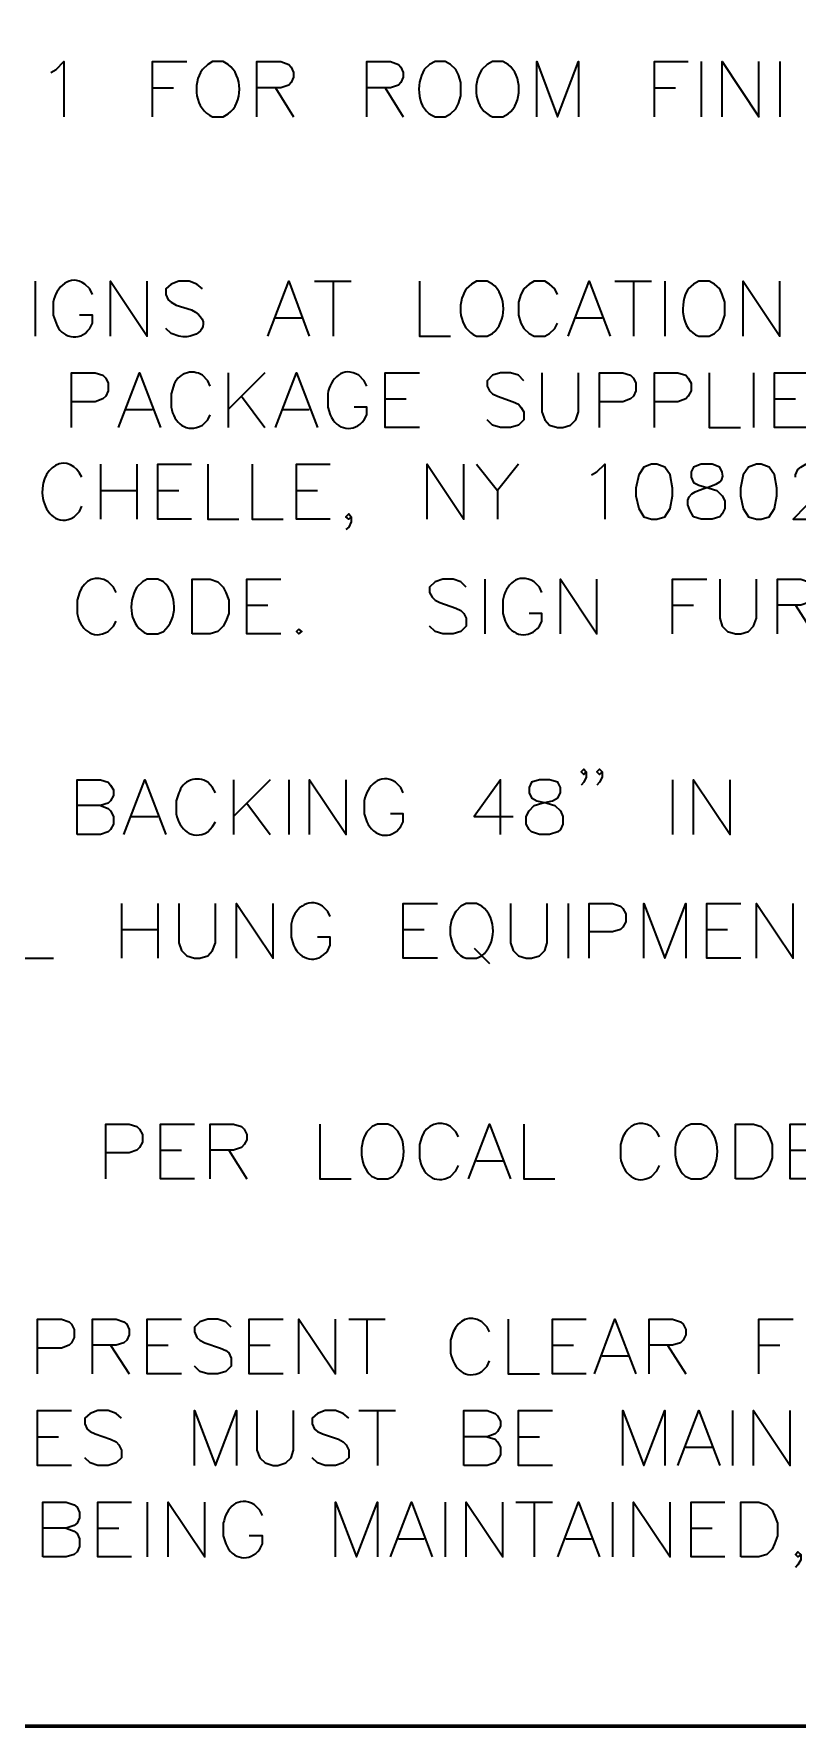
# Model space of a CAD drawing. Header units: inches. Extents: x 5 to 516, y -193 to 129.
# Drawn here: x 272.75 to 277.97, y 5.46 to 17.03 of the extents above; entities that cross this region are included whole.
import ezdxf

# ---------------------------------------------------------------- set-up
doc = ezdxf.new("R2010")
doc.units = ezdxf.units.IN
doc.header["$MEASUREMENT"] = 0
doc.layers.add('PDF2_Geometry', color=7, linetype='Continuous')

msp = doc.modelspace()

# ---------------------------------------------------------------- linework, layer by layer
at = {"layer": 'PDF2_Geometry', "lineweight": 60}
msp.add_lwpolyline([(288.1186821, 27.9634137), (161.118672, 27.9634137), (161.118672, 5.4634119), (296.1186828, 5.4634119)], dxfattribs=at)
at = {"layer": 'PDF2_Geometry', "lineweight": 35}
for points in [[(272.8653511, 16.7634125), (272.9020178, 16.7834125), (272.9553511, 16.8367458), (272.9553511, 16.4600791)], [(273.5620166, 16.4600796), (273.5620166, 16.8367463), (273.79535, 16.8367463)], [(274.0786836, 16.8167462), (274.0453503, 16.8367462), (273.9720169, 16.8367462), (273.9386836, 16.8167462), (273.9020169, 16.7834129)], [(274.2753515, 16.4600796), (274.2753515, 16.8367463), (274.4386849, 16.8367463), (274.4920182, 16.8167463), (274.5086849, 16.8000796), (274.5253515, 16.7634129), (274.5253515, 16.7300796), (274.5086849, 16.6934129), (274.4920182, 16.6767463), (274.4386849, 16.6567463), (274.2753515, 16.6567463)], [(275.0253516, 16.4600796), (275.0253516, 16.8367463), (275.1886849, 16.8367463), (275.2420182, 16.8167463), (275.2586849, 16.8000796), (275.2753516, 16.7634129), (275.2753516, 16.7300796), (275.2586849, 16.6934129), (275.2420182, 16.6767463), (275.1886849, 16.6567463), (275.0253516, 16.6567463)], [(275.4920179, 16.4600795), (275.5620179, 16.4600795), (275.5986846, 16.4800795), (275.6353513, 16.5134129), (275.6520179, 16.5500795), (275.6686846, 16.6034129), (275.6686846, 16.6934129), (275.6520179, 16.7467462), (275.6353513, 16.7834129), (275.5986846, 16.8167462), (275.5620179, 16.8367462), (275.4920179, 16.8367462), (275.4553513, 16.8167462), (275.4186846, 16.7834129)], [(275.9920172, 16.8167462), (275.9553506, 16.8367462), (275.8853505, 16.8367462), (275.8486839, 16.8167462), (275.8120172, 16.7834129)], [(276.1886851, 16.4600796), (276.1886851, 16.8367463), (276.3286851, 16.4600796), (276.4720185, 16.8367463), (276.4720185, 16.4600796)], [(276.9920181, 16.4600796), (276.9920181, 16.8367463), (277.2220181, 16.8367463)], [(277.3120169, 16.8367462), (277.3120169, 16.4600795)], [(277.4553512, 16.4600796), (277.4553512, 16.8367463), (277.7053512, 16.4600796), (277.7053512, 16.8367463)], [(277.8486855, 16.8367462), (277.8486855, 16.4600795)], [(273.5620166, 16.6567459), (273.70535, 16.6567459)], [(274.4020164, 16.6567459), (274.5253498, 16.4600792)], [(275.1520165, 16.6567459), (275.2753498, 16.4600792)], [(276.9920181, 16.6567459), (277.1353514, 16.6567459)], [(273.9720169, 16.4600795), (274.0453503, 16.4600795), (274.0786836, 16.4800795)], [(275.8853505, 16.4600795), (275.9553506, 16.4600795), (275.9920172, 16.4800795)], [(272.7586854, 15.3367461), (272.7586854, 14.9600794)], [(273.1520163, 15.2467455), (273.1320163, 15.2834122), (273.098683, 15.3167455)], [(273.2753514, 14.9600795), (273.2753514, 15.3367462), (273.5253514, 14.9600795), (273.5253514, 15.3367462)], [(273.9020164, 15.2834124), (273.8653497, 15.3167457), (273.8120164, 15.3367457), (273.7420164, 15.3367457), (273.688683, 15.3167457), (273.6520164, 15.2834124), (273.6520164, 15.2467457), (273.668683, 15.210079), (273.688683, 15.1934124), (273.7220164, 15.1734124), (273.828683, 15.140079)], [(274.3486853, 14.9600795), (274.4920186, 15.3367462), (274.6320186, 14.9600795)], [(274.6686841, 15.3367461), (274.9186841, 15.3367461)], [(274.7953507, 15.3367461), (274.7953507, 14.9600794)], [(275.3853505, 15.3367461), (275.3853505, 14.9600794), (275.5986839, 14.9600794)], [(275.8853516, 15.3167461), (275.848685, 15.3367461), (275.7753516, 15.3367461), (275.7420183, 15.3167461), (275.7053516, 15.2834128)], [(276.3286845, 15.2467455), (276.3120179, 15.2834122), (276.2753512, 15.3167455), (276.2420179, 15.3367455), (276.1686845, 15.3367455), (276.1353512, 15.3167455), (276.0986845, 15.2834122), (276.0786845, 15.2467455), (276.0620178, 15.1934122), (276.0620178, 15.1034122), (276.0786845, 15.0500788), (276.0986845, 15.0134122), (276.1353512, 14.9800788), (276.1686845, 14.9600788), (276.2420179, 14.9600788), (276.2753512, 14.9800788), (276.3120179, 15.0134122), (276.3286845, 15.0500788)], [(276.4020166, 14.9600795), (276.5453499, 15.3367462), (276.6886833, 14.9600795)], [(276.7220171, 15.3367461), (276.9720172, 15.3367461)], [(276.8486855, 15.3367461), (276.8486855, 14.9600794)], [(277.0620169, 15.3367461), (277.0620169, 14.9600794)], [(277.2953509, 14.9600794), (277.3653509, 14.9600794), (277.4020176, 14.9800794), (277.4386843, 15.0134127), (277.4553509, 15.0500794), (277.4720176, 15.1034127), (277.4720176, 15.1934127), (277.4553509, 15.2467461), (277.4386843, 15.2834128), (277.4020176, 15.3167461), (277.3653509, 15.3367461), (277.2953509, 15.3367461), (277.2586843, 15.3167461), (277.2220176, 15.2834128)], [(277.5986855, 14.9600795), (277.5986855, 15.3367462), (277.8486855, 14.9600795), (277.8486855, 15.3367462)], [(272.8820163, 15.1934122), (272.8820163, 15.1034122), (272.9020163, 15.0500788)], [(273.1320163, 15.0134122), (273.1520163, 15.0500788), (273.1520163, 15.1034122), (273.0620163, 15.1034122)], [(274.4020164, 15.0867461), (274.5786831, 15.0867461)], [(276.4553511, 15.0867461), (276.6353512, 15.0867461)], [(273.7420164, 14.960079), (273.688683, 14.980079), (273.6520164, 15.0134124)], [(275.7753516, 14.9600794), (275.848685, 14.9600794), (275.8853516, 14.9800794)], [(273.0086854, 14.336746), (273.0086854, 14.7100794), (273.1686854, 14.7100794), (273.2220188, 14.6934127), (273.2420188, 14.6734127), (273.2586854, 14.6400794), (273.2586854, 14.586746), (273.2420188, 14.5500794), (273.2220188, 14.5334127), (273.1686854, 14.5134127), (273.0086854, 14.5134127)], [(273.3286843, 14.336746), (273.4720176, 14.7100794), (273.615351, 14.336746)], [(274.0786843, 14.7100794), (274.0786843, 14.3367461)], [(274.3286844, 14.7100794), (274.0786843, 14.4600794)], [(274.4020164, 14.336746), (274.5453498, 14.7100794), (274.6886831, 14.336746)], [(275.0253516, 14.6200789), (275.0086849, 14.6567455), (274.9720182, 14.6934122)], [(275.3853498, 14.336746), (275.1520165, 14.336746), (275.1520165, 14.7100794), (275.3853498, 14.7100794)], [(276.0986854, 14.6567457), (276.0620187, 14.6934124), (276.0086854, 14.7100791), (275.9386854, 14.7100791), (275.885352, 14.6934124), (275.8486854, 14.6567457), (275.8486854, 14.6200791), (275.865352, 14.5867457), (275.885352, 14.5667457), (275.9186854, 14.5500791), (276.0253521, 14.5134124), (276.0620187, 14.4967457), (276.0786854, 14.4767457), (276.0986854, 14.4434124), (276.0986854, 14.390079), (276.0620187, 14.3534124), (276.0086854, 14.3367457), (275.9386854, 14.3367457), (275.885352, 14.3534124), (275.8486854, 14.390079)], [(276.2220171, 14.7100794), (276.2220171, 14.4434128), (276.2420171, 14.3900794), (276.2753504, 14.3534127), (276.3286838, 14.3367461), (276.3653505, 14.3367461), (276.4186838, 14.3534127), (276.4553505, 14.3900794), (276.4720171, 14.4434128), (276.4720171, 14.7100794)], [(276.6153514, 14.336746), (276.6153514, 14.7100794), (276.7753514, 14.7100794), (276.8286848, 14.6934127), (276.8486848, 14.6734127), (276.8653514, 14.6400794), (276.8653514, 14.586746), (276.8486848, 14.5500794), (276.8286848, 14.5334127), (276.7753514, 14.5134127), (276.6153514, 14.5134127)], [(276.9920181, 14.336746), (276.9920181, 14.7100794), (277.1520181, 14.7100794), (277.2053514, 14.6934127), (277.2220181, 14.6734127), (277.2420181, 14.6400794), (277.2420181, 14.586746), (277.2220181, 14.5500794), (277.2053514, 14.5334127), (277.1520181, 14.5134127), (276.9920181, 14.5134127)], [(277.3653515, 14.7100794), (277.3653515, 14.3367461), (277.5786848, 14.3367461)], [(277.6686844, 14.7100794), (277.6686844, 14.3367461)], [(278.0453503, 14.336746), (277.812017, 14.336746), (277.812017, 14.7100794), (278.0453503, 14.7100794)], [(273.3820172, 14.4600794), (273.5620172, 14.4600794)], [(274.1686841, 14.5500792), (274.3286841, 14.3367458)], [(274.455351, 14.4600794), (274.6320177, 14.4600794)], [(274.7586849, 14.5667455), (274.7586849, 14.4767455), (274.7753515, 14.4234122)], [(275.0086849, 14.3900788), (275.0253516, 14.4234122), (275.0253516, 14.4767455), (274.9386849, 14.4767455)], [(275.1520165, 14.5334123), (275.2953498, 14.5334123)], [(277.812017, 14.5334123), (277.9553503, 14.5334123)], [(273.9020176, 14.3534122), (273.9386843, 14.3900788), (273.9553509, 14.4234122)], [(273.2053509, 14.086746), (273.2053509, 13.7100793)], [(273.4553509, 14.086746), (273.4553509, 13.7100793)], [(273.8286852, 13.7100794), (273.5986852, 13.7100794), (273.5986852, 14.0867461), (273.8286852, 14.0867461)], [(273.9386849, 14.086746), (273.9386849, 13.7100793), (274.1520183, 13.7100793)], [(274.2420178, 14.086746), (274.2420178, 13.7100793), (274.4553512, 13.7100793)], [(274.7753507, 13.7100794), (274.5453507, 13.7100794), (274.5453507, 14.0867461), (274.7753507, 14.0867461)], [(275.4386851, 13.7100794), (275.4386851, 14.0867461), (275.6886851, 13.7100794), (275.6886851, 14.0867461)], [(275.7753516, 14.086746), (275.918685, 13.906746), (275.918685, 13.7100793)], [(276.0620168, 14.086746), (275.9186835, 13.906746)], [(276.5620169, 14.0134122), (276.5986835, 14.0334122), (276.6520169, 14.0867456), (276.6520169, 13.7100789)], [(277.4386836, 14.066746), (277.3853503, 14.086746), (277.3120169, 14.086746), (277.2586836, 14.066746), (277.2420169, 14.0334127), (277.2420169, 13.996746), (277.2586836, 13.9600793), (277.2953503, 13.9434126), (277.3653503, 13.9234126), (277.4186836, 13.906746), (277.4553503, 13.8700793), (277.4720169, 13.836746), (277.4720169, 13.7834126), (277.4553503, 13.746746), (277.4386836, 13.726746), (277.3853503, 13.7100793), (277.3120169, 13.7100793), (277.2586836, 13.726746)], [(277.9553513, 13.9967454), (277.9553513, 14.0134121), (277.9720179, 14.0500787), (277.9920179, 14.0667454), (278.0253513, 14.0867454), (278.0986846, 14.0867454), (278.1353513, 14.0667454), (278.1520179, 14.0500787), (278.1686846, 14.0134121), (278.1686846, 13.9767454), (278.1520179, 13.9434121), (278.1153513, 13.8900787), (277.9386846, 13.7100787), (278.1886846, 13.7100787)], [(273.2053509, 13.9067457), (273.4553509, 13.9067457)], [(273.5986852, 13.9067457), (273.7420185, 13.9067457)], [(274.5453507, 13.9067457), (274.6886841, 13.9067457)], [(273.0253509, 13.7267454), (273.0620176, 13.7634121), (273.0786843, 13.8000787)], [(274.9186841, 13.7267454), (274.9020175, 13.7100787), (274.8820175, 13.7267454), (274.9020175, 13.7467454), (274.9186841, 13.7267454), (274.9186841, 13.693412), (274.9020175, 13.6567453), (274.8820175, 13.6400787)], [(273.6353515, 13.2834124), (273.5986848, 13.3000791), (273.5253514, 13.3000791), (273.4920181, 13.2834124), (273.4553514, 13.2467457)], [(274.4386843, 12.9267456), (274.205351, 12.9267456), (274.205351, 13.300079), (274.4386843, 13.300079)], [(275.7053511, 13.2467453), (275.6686844, 13.283412), (275.6153511, 13.3000787), (275.5453511, 13.3000787), (275.4920177, 13.283412), (275.4553511, 13.2467453), (275.4553511, 13.2100787), (275.4720177, 13.1767453), (275.4920177, 13.1567453), (275.5253511, 13.1400787), (275.6353511, 13.103412), (275.6686844, 13.0867453), (275.6886844, 13.0667453), (275.7053511, 13.033412), (275.7053511, 12.9800787), (275.6686844, 12.943412), (275.6153511, 12.9267453), (275.5453511, 12.9267453), (275.4920177, 12.943412), (275.4553511, 12.9800787)], [(275.8320177, 13.3000791), (275.8320177, 12.9267457)], [(276.3486854, 12.9267456), (276.3486854, 13.300079), (276.5986854, 12.9267456), (276.5986854, 13.300079)], [(277.1153515, 12.9267456), (277.1153515, 13.300079), (277.3486848, 13.300079)], [(277.4386852, 13.3000791), (277.4386852, 13.0334124), (277.4553519, 12.980079), (277.4920186, 12.9434124), (277.5453519, 12.9267457), (277.5820186, 12.9267457), (277.6353519, 12.9434124), (277.6686852, 12.980079), (277.6886852, 13.0334124), (277.6886852, 13.3000791)], [(277.8320178, 12.9267456), (277.8320178, 13.300079), (277.9920179, 13.300079), (278.0453512, 13.2834123), (278.0620179, 13.2634123), (278.0820179, 13.230079), (278.0820179, 13.1934123), (278.0620179, 13.1567456), (278.0453512, 13.140079), (277.9920179, 13.1234123), (277.8320178, 13.1234123)], [(273.0620166, 13.2100793), (273.0453499, 13.156746), (273.0453499, 13.066746)], [(273.3120166, 13.2100793), (273.2953499, 13.246746), (273.2586833, 13.2834127)], [(276.2220171, 13.2100793), (276.2053504, 13.246746), (276.1686838, 13.2834127)], [(274.205351, 13.1234128), (274.3486843, 13.1234128)], [(275.9553504, 13.156746), (275.9553504, 13.066746), (275.9720171, 13.0134126)], [(276.2053504, 12.9800793), (276.2220171, 13.0134126), (276.2220171, 13.066746), (276.1353504, 13.066746)], [(277.1153515, 13.1234128), (277.2586848, 13.1234128)], [(277.9553513, 13.1234128), (278.0820179, 12.9267461)], [(273.2586833, 12.9434126), (273.2953499, 12.9800793), (273.3120166, 13.0134126)], [(273.5253514, 12.9267457), (273.5986848, 12.9267457), (273.6353515, 12.9434124)], [(273.0453506, 11.5567453), (273.0453506, 11.9300787), (273.2053506, 11.9300787), (273.2586839, 11.913412), (273.2753506, 11.893412), (273.2953506, 11.8600787), (273.2953506, 11.823412), (273.2753506, 11.7867453), (273.2586839, 11.7700787), (273.2053506, 11.753412), (273.0453506, 11.753412)], [(273.3653512, 11.5567453), (273.5086845, 11.9300787), (273.6520179, 11.5567453)], [(274.1153512, 11.9300787), (274.1153512, 11.5567454)], [(274.3653512, 11.9300787), (274.1153512, 11.6800787)], [(274.4920179, 11.9300787), (274.4920179, 11.5567454)], [(274.6353504, 11.5567453), (274.6353504, 11.9300787), (274.8853505, 11.5567453), (274.8853505, 11.9300787)], [(275.2753516, 11.840079), (275.2586849, 11.8767457), (275.2220182, 11.9134123)], [(275.9386851, 11.5567454), (275.9386851, 11.9300787), (275.7586851, 11.6800787), (276.0253518, 11.6800787)], [(276.5253517, 11.9834125), (276.508685, 11.9667458), (276.4920183, 11.9834125), (276.508685, 12.0034125), (276.5253517, 11.9834125), (276.5253517, 11.9467458), (276.508685, 11.9134125), (276.4920183, 11.8934124)], [(276.6353506, 11.9834125), (276.6153506, 11.9667458), (276.5986839, 11.9834125), (276.6153506, 12.0034125), (276.6353506, 11.9834125), (276.6353506, 11.9467458), (276.6153506, 11.9134125), (276.5986839, 11.8934124)], [(277.1153515, 11.9300787), (277.1153515, 11.5567454)], [(277.2586858, 11.5567453), (277.2586858, 11.9300787), (277.5086858, 11.5567453), (277.5086858, 11.9300787)], [(273.2053509, 11.7534125), (273.2586842, 11.7334125), (273.2753509, 11.7167458), (273.2953509, 11.6800791), (273.2953509, 11.6267458), (273.2753509, 11.5900791), (273.2586842, 11.5734125), (273.2053509, 11.5567458), (273.0453509, 11.5567458)], [(273.418684, 11.6800787), (273.598684, 11.6800787)], [(274.205351, 11.7700793), (274.365351, 11.556746)], [(275.0086849, 11.7867457), (275.0086849, 11.6967457), (275.0253516, 11.6434123)], [(275.2586849, 11.610079), (275.2753516, 11.6434123), (275.2753516, 11.6967457), (275.1886849, 11.6967457)], [(273.9386845, 11.5734123), (273.9720178, 11.610079), (273.9920178, 11.6434123)], [(272.668684, 11.0834126), (272.668684, 10.7100792), (272.8853506, 10.7100792)], [(273.3486852, 11.0834126), (273.3486852, 10.7100792)], [(273.5986852, 11.0834126), (273.5986852, 10.7100792)], [(273.7420178, 11.0834126), (273.7420178, 10.8167459), (273.7586845, 10.7634125), (273.7953511, 10.7267459), (273.8486845, 10.7100792), (273.8853511, 10.7100792), (273.9386845, 10.7267459), (273.9720178, 10.7634125), (273.9920178, 10.8167459), (273.9920178, 11.0834126)], [(274.1353504, 10.7100791), (274.1353504, 11.0834125), (274.3853504, 10.7100791), (274.3853504, 11.0834125)], [(274.7753515, 10.9967452), (274.7586849, 11.0300785), (274.7220182, 11.0667452)], [(275.5086849, 10.7100791), (275.2753516, 10.7100791), (275.2753516, 11.0834125), (275.5086849, 11.0834125)], [(275.8120178, 11.0667459), (275.7753511, 11.0834126), (275.7053511, 11.0834126), (275.6686844, 11.0667459), (275.6353511, 11.0300792)], [(276.0086857, 11.0834126), (276.0086857, 10.8167459), (276.0253523, 10.7634125), (276.062019, 10.7267459), (276.1153523, 10.7100792), (276.152019, 10.7100792), (276.2053523, 10.7267459), (276.242019, 10.7634125), (276.2586857, 10.8167459), (276.2586857, 11.0834126)], [(276.4020166, 11.0834126), (276.4020166, 10.7100792)], [(276.5453509, 10.7100791), (276.5453509, 11.0834125), (276.7053509, 11.0834125), (276.7586842, 11.0667458), (276.7753509, 11.0500792), (276.7953509, 11.0134125), (276.7953509, 10.9600791), (276.7753509, 10.9234125), (276.7586842, 10.9067458), (276.7053509, 10.8900791), (276.5453509, 10.8900791)], [(276.9186843, 10.7100791), (276.9186843, 11.0834125), (277.0620176, 10.7100791), (277.205351, 11.0834125), (277.205351, 10.7100791)], [(277.5820188, 10.7100791), (277.3486855, 10.7100791), (277.3486855, 11.0834125), (277.5820188, 11.0834125)], [(277.6886852, 10.7100791), (277.6886852, 11.0834125), (277.9386853, 10.7100791), (277.9386853, 11.0834125)], [(273.3486852, 10.9067454), (273.5986852, 10.9067454)], [(274.5086849, 10.9434118), (274.5086849, 10.8534118), (274.5253515, 10.8000785)], [(275.2753516, 10.9067454), (275.4186849, 10.9067454)], [(277.3486855, 10.9067454), (277.4920188, 10.9067454)], [(274.7586849, 10.7634118), (274.7753515, 10.8000785), (274.7753515, 10.8534118), (274.6886849, 10.8534118)], [(275.7586856, 10.7800788), (275.8653523, 10.6734121)], [(275.7053511, 10.7100792), (275.7753511, 10.7100792), (275.8120178, 10.7267459)], [(273.2420178, 9.2034118), (273.2420178, 9.5767451), (273.4020178, 9.5767451), (273.4553511, 9.5600785), (273.4720178, 9.5434118), (273.4920178, 9.5067451), (273.4920178, 9.4534118), (273.4720178, 9.4167451), (273.4553511, 9.4000784), (273.4020178, 9.3800784), (273.2420178, 9.3800784)], [(273.8486845, 9.2034118), (273.6153512, 9.2034118), (273.6153512, 9.5767451), (273.8486845, 9.5767451)], [(273.9553509, 9.2034118), (273.9553509, 9.5767451), (274.115351, 9.5767451), (274.1686843, 9.5600785), (274.1886843, 9.5434118), (274.205351, 9.5067451), (274.205351, 9.4700784), (274.1886843, 9.4367451), (274.1686843, 9.4167451), (274.115351, 9.4000784), (273.9553509, 9.4000784)], [(274.705351, 9.5767452), (274.705351, 9.2034118), (274.9186843, 9.2034118)], [(275.205352, 9.5600785), (275.1686853, 9.5767452), (275.0986853, 9.5767452), (275.0620186, 9.5600785), (275.025352, 9.5234119)], [(275.4020165, 9.4900787), (275.3853498, 9.4367453), (275.3853498, 9.3467453)], [(275.6520165, 9.4900787), (275.6353499, 9.523412), (275.5986832, 9.5600787)], [(275.7220171, 9.2034118), (275.8653504, 9.5767451), (276.0086838, 9.2034118)], [(276.0986854, 9.5767452), (276.0986854, 9.2034118), (276.3120187, 9.2034118)], [(276.7753517, 9.4900787), (276.758685, 9.4367453), (276.758685, 9.3467453)], [(277.0253517, 9.4900787), (277.0086851, 9.523412), (276.9720184, 9.5600787)], [(277.3486847, 9.5600785), (277.3120181, 9.5767452), (277.2420181, 9.5767452), (277.2053514, 9.5600785), (277.1686847, 9.5234119)], [(278.1520177, 9.2034118), (277.9186844, 9.2034118), (277.9186844, 9.5767451), (278.1520177, 9.5767451)], [(273.6153512, 9.4000789), (273.7586845, 9.4000789)], [(274.0820175, 9.4000789), (274.2053509, 9.2034122)], [(277.9186844, 9.4000789), (278.0620177, 9.4000789)], [(275.5986832, 9.2200786), (275.6353499, 9.2567453), (275.6520165, 9.293412)], [(275.7753516, 9.3267452), (275.9553516, 9.3267452)], [(276.9720184, 9.2200786), (277.0086851, 9.2567453), (277.0253517, 9.293412)], [(275.0986853, 9.2034118), (275.1686853, 9.2034118), (275.205352, 9.2200785)], [(277.2420181, 9.2034118), (277.3120181, 9.2034118), (277.3486847, 9.2200785)], [(272.7753514, 7.8700783), (272.7753514, 8.2434117), (272.9386847, 8.2434117), (272.9920181, 8.226745), (273.0086847, 8.2100783), (273.0253514, 8.1734117), (273.0253514, 8.1200783), (273.0086847, 8.0834117), (272.9920181, 8.066745), (272.9386847, 8.046745), (272.7753514, 8.046745)], [(273.1520163, 7.8700783), (273.1520163, 8.2434117), (273.3120163, 8.2434117), (273.3653497, 8.226745), (273.3853497, 8.2100783), (273.4020163, 8.1734117), (273.4020163, 8.136745), (273.3853497, 8.1000783), (273.3653497, 8.0834117), (273.3120163, 8.066745), (273.1520163, 8.066745)], [(273.7586848, 7.8700783), (273.5253514, 7.8700783), (273.5253514, 8.2434117), (273.7586848, 8.2434117)], [(274.0986852, 8.1900789), (274.0620186, 8.2267456), (274.0086852, 8.2434122), (273.9386852, 8.2434122), (273.8853519, 8.2267456), (273.8486852, 8.1900789), (273.8486852, 8.1567456), (273.8653519, 8.1200789), (273.8853519, 8.1000789), (273.9186852, 8.0834122), (274.0253519, 8.0467455), (274.0620186, 8.0300789), (274.0820186, 8.0134122), (274.0986852, 7.9767455), (274.0986852, 7.9234122), (274.0620186, 7.8867455), (274.0086852, 7.8700789), (273.9386852, 7.8700789), (273.8853519, 7.8867455), (273.8486852, 7.9234122)], [(274.4553503, 7.8700783), (274.2220169, 7.8700783), (274.2220169, 8.2434117), (274.4553503, 8.2434117)], [(274.5620167, 7.8700783), (274.5620167, 8.2434117), (274.8120167, 7.8700783), (274.8120167, 8.2434117)], [(274.9020165, 8.2434118), (275.1520165, 8.2434118)], [(275.0253516, 8.2434118), (275.0253516, 7.8700784)], [(275.8653514, 8.1567452), (275.8486847, 8.1900785), (275.812018, 8.2267452)], [(275.992018, 8.2434118), (275.992018, 7.8700784), (276.2053513, 7.8700784)], [(276.5253509, 7.8700783), (276.2953509, 7.8700783), (276.2953509, 8.2434117), (276.5253509, 8.2434117)], [(276.5820177, 7.8700783), (276.7220178, 8.2434117), (276.8653511, 7.8700783)], [(276.9553512, 7.8700783), (276.9553512, 8.2434117), (277.1153512, 8.2434117), (277.1686845, 8.226745), (277.1886845, 8.2100783), (277.2053512, 8.1734117), (277.2053512, 8.136745), (277.1886845, 8.1000783), (277.1686845, 8.0834117), (277.1153512, 8.066745), (276.9553512, 8.066745)], [(277.7053512, 7.8700783), (277.7053512, 8.2434117), (277.9386846, 8.2434117)], [(275.6153513, 8.1567452), (275.5986847, 8.1000785), (275.5986847, 8.0134119)], [(273.2753514, 8.0667455), (273.4020181, 7.8700788)], [(273.5253514, 8.0667455), (273.6686848, 8.0667455)], [(274.2220169, 8.0667455), (274.3653503, 8.0667455)], [(276.2953509, 8.0667455), (276.4386842, 8.0667455)], [(276.6353506, 7.9934117), (276.8120173, 7.9934117)], [(277.0820178, 8.0667455), (277.2053511, 7.8700788)], [(277.7053512, 8.0667455), (277.8486846, 8.0667455)], [(275.812018, 7.8867452), (275.8486847, 7.9234119), (275.8653514, 7.9600785)], [(273.0086847, 7.2434117), (272.7753514, 7.2434117), (272.7753514, 7.6200784), (273.0086847, 7.6200784)], [(273.3486852, 7.5667454), (273.3120185, 7.6000788), (273.2586852, 7.6200788), (273.1886852, 7.6200788), (273.1353518, 7.6000788), (273.0986852, 7.5667454), (273.0986852, 7.5300788), (273.1153518, 7.4934121), (273.1353518, 7.4767454), (273.1686852, 7.4600788), (273.2753518, 7.4234121), (273.3120185, 7.4067454), (273.3320185, 7.3867454), (273.3486852, 7.3500788), (273.3486852, 7.2967454), (273.3120185, 7.2634121), (273.2586852, 7.2434121), (273.1886852, 7.2434121), (273.1353518, 7.2634121), (273.0986852, 7.2967454)], [(273.8486852, 7.2434117), (273.8486852, 7.6200784), (273.9920186, 7.2434117), (274.1353519, 7.6200784), (274.1353519, 7.2434117)], [(274.2753515, 7.6200783), (274.2753515, 7.3500783), (274.2953515, 7.2967449), (274.3320182, 7.2634116), (274.3853515, 7.2434116), (274.4186849, 7.2434116), (274.4720182, 7.2634116), (274.5086849, 7.2967449), (274.5253515, 7.3500783), (274.5253515, 7.6200783)], [(274.9020165, 7.5667454), (274.8653498, 7.6000788), (274.8120165, 7.6200788), (274.7420164, 7.6200788), (274.6886831, 7.6000788), (274.6520164, 7.5667454), (274.6520164, 7.5300788), (274.6686831, 7.4934121), (274.6886831, 7.4767454), (274.7220164, 7.4600788), (274.8320165, 7.4234121), (274.8653498, 7.4067454), (274.8853498, 7.3867454), (274.9020165, 7.3500788), (274.9020165, 7.2967454), (274.8653498, 7.2634121), (274.8120165, 7.2434121), (274.7420164, 7.2434121), (274.6886831, 7.2634121), (274.6520164, 7.2967454)], [(274.972017, 7.6200783), (275.222017, 7.6200783)], [(275.0986853, 7.6200783), (275.0986853, 7.2434116)], [(275.6886851, 7.2434117), (275.6886851, 7.6200784), (275.8486851, 7.6200784), (275.9020184, 7.6000784), (275.9186851, 7.5834117), (275.9386851, 7.546745), (275.9386851, 7.5134117), (275.9186851, 7.476745), (275.9020184, 7.4600784), (275.8486851, 7.4400784), (275.6886851, 7.4400784)], [(276.2953502, 7.2434117), (276.0620168, 7.2434117), (276.0620168, 7.6200784), (276.2953502, 7.6200784)], [(276.7753517, 7.2434117), (276.7753517, 7.6200784), (276.9186851, 7.2434117), (277.0620184, 7.6200784), (277.0620184, 7.2434117)], [(277.1520166, 7.2434117), (277.29535, 7.6200784), (277.4386833, 7.2434117)], [(277.5253518, 7.6200783), (277.5253518, 7.2434116)], [(277.6686844, 7.2434117), (277.6686844, 7.6200784), (277.9186844, 7.2434117), (277.9186844, 7.6200784)], [(272.7753514, 7.4400788), (272.9186847, 7.4400788)], [(275.8486854, 7.4400788), (275.9020187, 7.4234122), (275.9186854, 7.4067455), (275.9386854, 7.3700788), (275.9386854, 7.3167455), (275.9186854, 7.2800788), (275.9020187, 7.2634121), (275.8486854, 7.2434121), (275.6886854, 7.2434121)], [(276.0620168, 7.4400788), (276.2053502, 7.4400788)], [(277.2053512, 7.3700783), (277.3853512, 7.3700783)], [(272.8120166, 6.6200782), (272.8120166, 6.9934116), (272.9720166, 6.9934116), (273.0253499, 6.9767449), (273.0453499, 6.9600782), (273.0620166, 6.9234116), (273.0620166, 6.8867449), (273.0453499, 6.8500782), (273.0253499, 6.8334116), (272.9720166, 6.8167449), (272.8120166, 6.8167449)], [(273.4186849, 6.6200782), (273.1886849, 6.6200782), (273.1886849, 6.9934116), (273.4186849, 6.9934116)], [(273.5253514, 6.9934117), (273.5253514, 6.6200783)], [(273.668684, 6.6200782), (273.668684, 6.9934116), (273.9186841, 6.6200782), (273.9186841, 6.9934116)], [(274.3120167, 6.9034119), (274.29535, 6.9400786), (274.2586833, 6.9767453)], [(274.8120167, 6.6200782), (274.8120167, 6.9934116), (274.9553501, 6.6200782), (275.0986834, 6.9934116), (275.0986834, 6.6200782)], [(275.188685, 6.6200782), (275.3320184, 6.9934116), (275.4720184, 6.6200782)], [(275.5620168, 6.9934117), (275.5620168, 6.6200783)], [(275.7053511, 6.6200782), (275.7053511, 6.9934116), (275.9553511, 6.6200782), (275.9553511, 6.9934116)], [(276.0453508, 6.9934117), (276.2953509, 6.9934117)], [(276.1686842, 6.9934117), (276.1686842, 6.6200783)], [(276.3320177, 6.6200782), (276.4720177, 6.9934116), (276.6153511, 6.6200782)], [(276.7053512, 6.9934117), (276.7053512, 6.6200783)], [(276.8486855, 6.6200782), (276.8486855, 6.9934116), (277.0986855, 6.6200782), (277.0986855, 6.9934116)], [(277.4720181, 6.6200782), (277.2420181, 6.6200782), (277.2420181, 6.9934116), (277.4720181, 6.9934116)], [(274.04535, 6.8500786), (274.04535, 6.7634119), (274.0620167, 6.7100786)], [(272.9720168, 6.8167454), (273.0253502, 6.7967454), (273.0453502, 6.7800787), (273.0620169, 6.743412), (273.0620169, 6.6900787), (273.0453502, 6.653412), (273.0253502, 6.6367454), (272.9720168, 6.6200787), (272.8120168, 6.6200787)], [(273.1886849, 6.8167454), (273.3320182, 6.8167454)], [(274.29535, 6.6734119), (274.3120167, 6.7100786), (274.3120167, 6.7634119), (274.2220167, 6.7634119)], [(275.2420179, 6.7434116), (275.4186846, 6.7434116)], [(276.3853506, 6.7434116), (276.5620173, 6.7434116)], [(277.2420181, 6.8167454), (277.3853514, 6.8167454)], [(277.9920181, 6.6367451), (277.9720181, 6.6200784), (277.9553515, 6.6367451), (277.9720181, 6.6534117), (277.9920181, 6.6367451), (277.9920181, 6.6000784), (277.9720181, 6.5667451), (277.9553515, 6.546745)]]:
    msp.add_lwpolyline(points, dxfattribs=at)
for points in [[(273.9553509, 14.6200789), (273.9386843, 14.6567455), (273.9020176, 14.6934122, 0.5085487246), (273.7053509, 14.6200789), (273.6886842, 14.5667455), (273.6886842, 14.4767455)], [(273.9920178, 11.840079), (273.9720178, 11.8767457), (273.9386845, 11.9134123, 0.5082930305), (273.7420178, 11.840079), (273.7220178, 11.7867457), (273.7220178, 11.6967457)]]:
    msp.add_lwpolyline(points, format="xyb", dxfattribs=at)
for points in [[(276.9720172, 14.086746), (276.9186838, 14.066746), (276.8853505, 14.0134127), (276.8653505, 13.9234126), (276.8653505, 13.8700793), (276.8853505, 13.7834126), (276.9186838, 13.726746), (276.9720172, 13.7100793), (277.0086838, 13.7100793), (277.0620172, 13.726746), (277.0986838, 13.7834126), (277.1153505, 13.8700793), (277.1153505, 13.9234126), (277.0986838, 14.0134127), (277.0620172, 14.066746), (277.0086838, 14.086746)], [(277.6886852, 14.086746), (277.6353519, 14.066746), (277.5986852, 14.0134127), (277.5786852, 13.9234126), (277.5786852, 13.8700793), (277.5986852, 13.7834126), (277.6353519, 13.726746), (277.6886852, 13.7100793), (277.7220186, 13.7100793), (277.7753519, 13.726746), (277.8120186, 13.7834126), (277.8286853, 13.8700793), (277.8286853, 13.9234126), (277.8120186, 14.0134127), (277.7753519, 14.066746), (277.7220186, 14.086746)], [(273.8320175, 12.9267456), (273.8320175, 13.300079), (273.9553509, 13.300079), (274.0086842, 13.2834123), (274.0453509, 13.2467457), (274.0620175, 13.210079), (274.0820175, 13.1567456), (274.0820175, 13.0667456), (274.0620175, 13.0134123), (274.0453509, 12.980079), (274.0086842, 12.9434123), (273.9553509, 12.9267456)], [(274.5620167, 12.9600793), (274.54535, 12.9434126), (274.5620167, 12.926746), (274.5820167, 12.9434126)], [(276.2053511, 11.9300787), (276.1520178, 11.9134121), (276.1353511, 11.8767454), (276.1353511, 11.8400787), (276.1520178, 11.8067454), (276.1886844, 11.7867454), (276.2586845, 11.7700787), (276.3120178, 11.7534121), (276.3486845, 11.7167454), (276.3653511, 11.6800787), (276.3653511, 11.6267454), (276.3486845, 11.5900787), (276.3320178, 11.5734121), (276.2753511, 11.5567454), (276.2053511, 11.5567454), (276.1520178, 11.5734121), (276.1353511, 11.5900787), (276.1153511, 11.6267454), (276.1153511, 11.6800787), (276.1353511, 11.7167454), (276.1686844, 11.7534121), (276.2220178, 11.7700787), (276.2953511, 11.7867454), (276.3320178, 11.8067454), (276.3486845, 11.8400787), (276.3486845, 11.8767454), (276.3320178, 11.9134121), (276.2753511, 11.9300787)], [(277.545351, 9.2034118), (277.545351, 9.5767451), (277.6686843, 9.5767451), (277.7220176, 9.5600785), (277.7586843, 9.5234118), (277.7786843, 9.4900784), (277.795351, 9.4367451), (277.795351, 9.3467451), (277.7786843, 9.2934118), (277.7586843, 9.2567451), (277.7220176, 9.2200784), (277.6686843, 9.2034118)], [(277.5820178, 6.6200782), (277.5820178, 6.9934116), (277.7053512, 6.9934116), (277.7586845, 6.9767449), (277.7953512, 6.9400782), (277.8120178, 6.9034116), (277.8320178, 6.8500782), (277.8320178, 6.7634116), (277.8120178, 6.7100782), (277.7953512, 6.6734116), (277.7586845, 6.6367449), (277.7053512, 6.6200782)]]:
    msp.add_lwpolyline(points, close=True, dxfattribs=at)
msp.add_ellipse((272.9533199, 13.898978), major_axis=(-0.0004644, 0.193269), ratio=0.7525993501, start_param=5.2409784024, end_param=8.0901853999, dxfattribs=at)
for points in [[(273.9020169, 16.7834129), (273.8325725, 16.6825795), (273.8497947, 16.5120795), (273.9720169, 16.4600795)], [(274.0786836, 16.4800795), (274.1810169, 16.5552462), (274.1810169, 16.7415795), (274.0786836, 16.8167462)], [(275.4186846, 16.7834129), (275.3579624, 16.6831906), (275.3672957, 16.5051351), (275.4920179, 16.4600795)], [(275.8120172, 16.7834129), (275.744795, 16.6804684), (275.7601839, 16.5095795), (275.8853505, 16.4600795)], [(275.9920172, 16.4800795), (276.0903506, 16.5540795), (276.0903506, 16.7427462), (275.9920172, 16.8167462)], [(273.098683, 15.3167455), (272.9973496, 15.3889122), (272.9029052, 15.2973011), (272.8820163, 15.1934122)], [(275.7053516, 15.2834128), (275.6381849, 15.1795794), (275.6538516, 15.0145794), (275.7753516, 14.9600794)], [(275.8853516, 14.9800794), (275.983685, 15.0540794), (275.983685, 15.2427461), (275.8853516, 15.3167461)], [(277.2220176, 15.2834128), (277.1612954, 15.1831905), (277.1706287, 15.005135), (277.2953509, 14.9600794)], [(272.9020163, 15.0500788), (272.9337385, 14.9531344), (273.0609052, 14.9139121), (273.1320163, 15.0134122)], [(273.828683, 15.140079), (273.9816831, 15.0635235), (273.8913497, 14.9351901), (273.7420164, 14.960079)], [(274.9720182, 14.6934122), (274.8625738, 14.7600789), (274.7774071, 14.6704122), (274.7586849, 14.5667455)], [(273.6886842, 14.4767455), (273.7067398, 14.3680788), (273.7955731, 14.2921899), (273.9020176, 14.3534122)], [(274.7753515, 14.4234122), (274.8203515, 14.3188566), (274.938796, 14.2954677), (275.0086849, 14.3900788)], [(277.2586836, 13.726746), (277.0812391, 13.9934682), (277.5625169, 13.8624126), (277.4386836, 14.066746)], [(272.8120176, 13.8534121), (272.8307398, 13.7497454), (272.9159065, 13.6600787), (273.0253509, 13.7267454)], [(273.2586833, 13.2834127), (273.1760166, 13.3324682), (273.0961833, 13.2958571), (273.0620166, 13.2100793)], [(276.1686838, 13.2834127), (276.0592393, 13.3500793), (275.9740726, 13.2604127), (275.9553504, 13.156746)], [(273.4553514, 13.2467457), (273.3852403, 13.1378013), (273.408407, 12.9739124), (273.5253514, 12.9267457)], [(273.6353515, 12.9434124), (273.7361292, 13.028079), (273.7322959, 13.1993013), (273.6353515, 13.2834124)], [(273.0453499, 13.066746), (273.0657388, 12.9624682), (273.1495166, 12.8800237), (273.2586833, 12.9434126)], [(275.9720171, 13.0134126), (276.0170171, 12.9088571), (276.1354615, 12.8854682), (276.2053504, 12.9800793)], [(275.2220182, 11.9134123), (275.1175738, 11.9801901), (275.0257405, 11.8893568), (275.0086849, 11.7867457)], [(273.7220178, 11.6967457), (273.7475178, 11.5909123), (273.8269067, 11.511079), (273.9386845, 11.5734123)], [(275.0253516, 11.6434123), (275.0736293, 11.540079), (275.1872405, 11.5146345), (275.2586849, 11.610079)], [(274.7220182, 11.0667452), (274.6205182, 11.1334674), (274.5246849, 11.0427452), (274.5086849, 10.9434118)], [(275.6353511, 11.0300792), (275.5622955, 10.9415792), (275.5914622, 10.7424125), (275.7053511, 10.7100792)], [(275.8120178, 10.7267459), (275.9121289, 10.8084125), (275.9165733, 10.9839125), (275.8120178, 11.0667459)], [(274.5253515, 10.8000785), (274.5677404, 10.694634), (274.6880182, 10.6670229), (274.7586849, 10.7634118)], [(275.5986832, 9.5600787), (275.5238498, 9.6079676), (275.4304054, 9.5723564), (275.4020165, 9.4900787)], [(276.9720184, 9.5600787), (276.8922962, 9.6130231), (276.8115184, 9.5673009), (276.7753517, 9.4900787)], [(275.025352, 9.5234119), (274.9610742, 9.4309674), (274.9807409, 9.2351896), (275.0986853, 9.2034118)], [(275.205352, 9.2200785), (275.3017964, 9.2905229), (275.3045187, 9.4899674), (275.205352, 9.5600785)], [(277.1686847, 9.5234119), (277.1043514, 9.4309674), (277.1240736, 9.2351896), (277.2420181, 9.2034118)], [(277.3486847, 9.2200785), (277.4451292, 9.2905229), (277.4478514, 9.4899674), (277.3486847, 9.5600785)], [(275.3853498, 9.3467453), (275.4042387, 9.2351897), (275.4887387, 9.1586897), (275.5986832, 9.2200786)], [(276.758685, 9.3467453), (276.7757406, 9.2441342), (276.8676295, 9.1533008), (276.9720184, 9.2200786)], [(275.812018, 8.2267452), (275.7284069, 8.2756341), (275.6537402, 8.2396341), (275.6153513, 8.1567452)], [(275.5986847, 8.0134119), (275.6196847, 7.9073007), (275.6989625, 7.8228007), (275.812018, 7.8867452)], [(274.2586833, 6.9767453), (274.1456278, 7.0406897), (274.06635, 6.9561897), (274.04535, 6.8500786)], [(274.0620167, 6.7100786), (274.1039056, 6.5988563), (274.2284611, 6.5821897), (274.29535, 6.6734119)]]:
    msp.add_open_spline(points, degree=3, dxfattribs=at)

doc.saveas('drawing.dxf')
